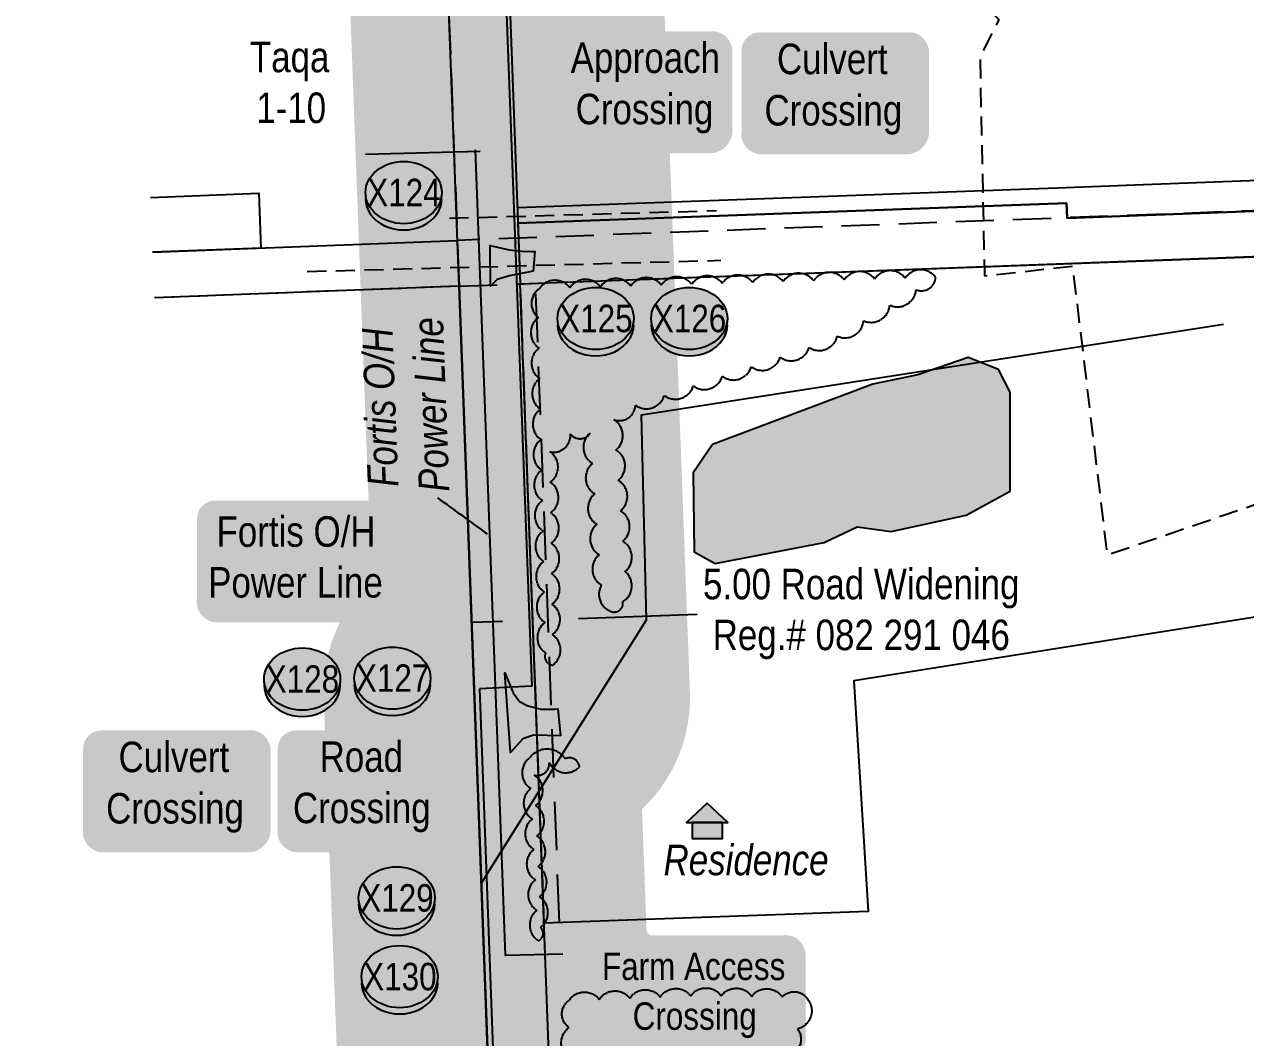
# Model space of a CAD drawing. Extents: x 675519 to 688669, y 5804595 to 5836613.
# Drawn here: x 680166.5 to 680567, y 5830411.4 to 5830743.6 of the extents above; entities that cross this region are included whole.
import ezdxf
from ezdxf.enums import TextEntityAlignment as Align

# ---------------------------------------------------------------- set-up
doc = ezdxf.new("R2010")
doc.units = 0
doc.header["$LTSCALE"] = 5
doc.header["$PDMODE"] = 3
doc.header["$PDSIZE"] = 10
for name, pattern in [('0', [1, 1, 0]), ('foc-ACCESSROAD', [3.75, 2.5, -1.25]), ('HIDDEN2', [4.7625, 3.175, -1.5875]), ('UG_PIPE', [1.875, 1.25, -0.625])]:
    doc.linetypes.add(name, pattern=pattern)
doc.layers.get('Defpoints').update_dxf_attribs({"color": 9})
doc.layers.add('10-20_pump_placements_Lin', color=7, linetype='Continuous', plot=False)
for name, color, linetype in [('AS-PIPE-UG', 44, 'UG_PIPE'), ('AS-POWER', 104, 'foc-POWER'), ('AS-POWER-T', 104, 'Continuous'), ('AS-RESIDENCE', 14, 'Continuous'), ('AS-ROADS', 254, 'Continuous'), ('AS-TELEPHONE', 224, 'foc-TEL'), ('CG-NOTES', 7, 'Continuous'), ('F-AR', 190, 'foc-ACCESSROAD'), ('F-RW', 190, 'Continuous'), ('F-WS', 190, 'foc-ACCESSROAD'), ('F-WS-S', 8, 'Continuous'), ('L-SEC', 7, 'Continuous'), ('L-TITLEDB', 4, 'Continuous'), ('L-TITLEDB-T', 4, 'Continuous'), ('P-BUFFER-H 30m', 51, 'Continuous'), ('P-CROSSINGS', 250, 'Continuous'), ('P-TEMP-BLOCKS', 250, 'Continuous'), ('T-BUSH', 110, '0'), ('T-WATER', 160, 'Continuous'), ('T-WATER-H', 133, 'Continuous')]:
    doc.layers.add(name, color=color, linetype=linetype)
doc.layers.add('F-WS-T', color=190, linetype='Continuous', lineweight=9)
doc.layers.add('P-PROPOSED-WL4', color=7, linetype='Continuous', true_color=0x5b5bc8)
doc.styles.add('175L', font='ARIALN.TTF', dxfattribs={"height": 20})
doc.styles.add('80', font='ARIALN.TTF', dxfattribs={"height": 10})
doc.styles.add('80CG', font='ARIALN.TTF', dxfattribs={"height": 10})
doc.styles.add('80LS', font='ARIALNI.TTF', dxfattribs={"height": 10})
doc.styles.add('Crossing', font='ARIALN.TTF', dxfattribs={"height": 10})
doc.styles.add('foc-LtypeFont', font='ARIALN.TTF', dxfattribs={"height": 7.35})
doc.linetypes.add('foc-POWER', pattern='A,6,-1,["P",foc-LtypeFont,S=0.2,R=0,X=-0.625,Y=-0.75],-1.24,4', length=12.24)
doc.linetypes.add('foc-TEL', pattern='A,2,-1,["T",foc-LtypeFont,S=0.2,R=0,X=-0.425,Y=-0.75],-1.24,8', length=12.24)
doc.linetypes.add('foc-TEL-NOLINE', pattern='A,0,-2,["T",foc-LtypeFont,S=0.2,R=0,X=-0.425,Y=-0.75],-10.24', length=12.24)
doc.dimstyles.new('Compass 5 000', dxfattribs={"dimscale": 5, "dimtxt": 9, "dimasz": 2, "dimexe": 0.2, "dimexo": 0.0625, "dimgap": 0.5, "dimtad": 0, "dimtih": 1, "dimtoh": 1, "dimzin": 0, "dimdsep": 46, "dimtxsty": '80CG', "dimcen": 0.1, "dimse1": 1, "dimse2": 1, "dimclrd": 256, "dimclrt": 256, "dimaunit": 1, "dimadec": 4, "dimazin": 0, "dimtfac": 0.06, "dimtofl": 0, "dimtmove": 0, "dimatfit": 1, "dimfxl": 0.2, "dimtolj": 1, "dimtzin": 0, "dimlwd": -1, "dimarcsym": 0})

# ---------------------------------------------------------------- blocks, each defined once
blk = doc.blocks.new('*U830')
h = blk.add_hatch(color=254)
edge = h.paths.add_edge_path()
edge.add_line((-24, -20), (24, -20))
edge.add_arc((24, -14), 6, 270, 360)
edge.add_line((30, -14), (30, 12.5))
edge.add_arc((24, 12.5), 6, 0, 90)
edge.add_line((24, 18.5), (-24, 18.5))
edge.add_arc((-24, 12.5), 6, 90, 180)
edge.add_line((-30, 12.5), (-30, -14))
edge.add_arc((-24, -14), 6, 180, 270)
at = {"color": 160, "flags": 128}
blk.add_lwpolyline([(-24, -20, 3, 3, 0), (24, -20, 3, 3, 0.414214), (30, -14, 3, 3, 0), (30, 12.5, 3, 0, 0.414214), (24, 18.5, 0, 0, 0), (-24, 18.5, 0, 0, 0.414214), (-30, 12.5, 0, 0, 0), (-30, -14, 0, 3, 0.414214)], format="xyseb", close=True, dxfattribs=at)
at = {"color": 160, "style": '80'}
blk.add_attdef('ENTER_TEXT_001', (-26.85, -4.92), '', height=10, dxfattribs=at)
blk = doc.blocks.new('*D991')
at = {"layer": 'Defpoints', "color": 0, "transparency": 16777216}
for p in [(680333.3, 5830547.34), (680338.26, 5830548.44), (680338.3, 5830547.52)]:
    blk.add_point(p, dxfattribs=at)
at = {"layer": 'L-TITLEDB-T', "transparency": 16777216}
for p, q in [((680348.25, 5830548.82), (680387.18, 5830550.27)), ((680323.27, 5830547.88), (680313.28, 5830547.51))]:
    blk.add_line(p, q, dxfattribs=at)
for points in [[(680323.21, 5830549.55), (680323.33, 5830546.22), (680333.27, 5830548.26)], [(680348.19, 5830550.48), (680348.32, 5830547.15), (680338.26, 5830548.44)]]:
    blk.add_solid(points, dxfattribs=at)
at = {"layer": 'L-TITLEDB-T', "transparency": 16777216, "insert": (680440.96, 5830550.27), "char_height": 10, "attachment_point": 5, "style": '80CG'}
blk.add_mtext('\\A1;5.00 Road Widening\\PReg.# 082 291 046', dxfattribs=at)
blk = doc.blocks.new('*U1066')
h = blk.add_hatch(color=255)
edge = h.paths.add_edge_path()
edge.add_line((-26.5, -20), (26.5, -20))
edge.add_arc((26.5, -14), 6, 270, 360)
edge.add_line((32.5, -14), (32.5, 12.5))
edge.add_arc((26.5, 12.5), 6, 0, 90)
edge.add_line((26.5, 18.5), (-26.5, 18.5))
edge.add_arc((-26.5, 12.5), 6, 90, 180)
edge.add_line((-32.5, 12.5), (-32.5, -14))
edge.add_arc((-26.5, -14), 6, 180, 270)
at = {"color": 104, "flags": 128}
blk.add_lwpolyline([(-26.5, -20, 3, 3, 0), (26.5, -20, 3, 3, 0.414214), (32.5, -14, 3, 3, 0), (32.5, 12.5, 3, 0, 0.414214), (26.5, 18.5, 0, 0, 0), (-26.5, 18.5, 0, 0, 0.414214), (-32.5, 12.5, 0, 0, 0), (-32.5, -14, 0, 3, 0.414214)], format="xyseb", close=True, dxfattribs=at)
blk.add_lwpolyline([(65.56, -45.18, 0, 7.5, 0), (0, 0, 0, 0, 0)], format="xyseb", dxfattribs=at)
at = {"color": 104, "style": '80'}
blk.add_attdef('ENTER_TEXT_001', (-26.85, -4.92), '', height=10, dxfattribs=at)
blk = doc.blocks.new('xing2')
h = blk.add_hatch(color=50)
h.dxf.hatch_style = 1
edge = h.paths.add_edge_path()
edge.add_ellipse((0, 0), major_axis=(-12.5, 0), ratio=0.816297, start_angle=0, end_angle=360)
h = blk.add_hatch(color=250)
h.dxf.hatch_style = 1
edge = h.paths.add_edge_path()
edge.add_ellipse((0, -2.05), major_axis=(-12.5, 0), ratio=0.816297, start_angle=0, end_angle=180)
edge.add_line((12.5, -2.05), (12.5, 0))
edge.add_ellipse((0, 0), major_axis=(-12.5, 0), ratio=0.816297, start_angle=0, end_angle=180, ccw=False)
edge.add_line((-12.5, 0), (-12.5, -2.05))
at = {"color": 250}
blk.add_ellipse((0, 0), major_axis=(-12.5, 0), ratio=0.816297, dxfattribs=at)
blk.add_ellipse((0, -2.05), major_axis=(-12.5, 0), ratio=0.816297, start_param=0, end_param=3.141593, dxfattribs=at)
at = {"color": 250, "style": 'Crossing'}
blk.add_attdef('CROSSING', text='', height=9, dxfattribs=at).set_placement((0.09, 0.02), align=Align.MIDDLE_CENTER)
at = {"color": 250, "style": 'Crossing', "flags": 1}
for tag, p in [('OWNER', (0.09, -12.49)), ('DESCRIPTION', (0.09, -25.77)), ('LOCATION', (0.09, -39.3)), ('DWG_REF', (0.09, -52.84))]:
    blk.add_attdef(tag, text='', height=9, dxfattribs=at).set_placement(p, align=Align.MIDDLE_CENTER)
blk = doc.blocks.new('*U846')
h = blk.add_hatch(color=59)
edge = h.paths.add_edge_path()
edge.add_line((-21.5, -20), (21.5, -20))
edge.add_arc((21.5, -14), 6, 270, 360)
edge.add_line((27.5, -14), (27.5, 12.5))
edge.add_arc((21.5, 12.5), 6, 0, 90)
edge.add_line((21.5, 18.5), (-21.5, 18.5))
edge.add_arc((-21.5, 12.5), 6, 90, 180)
edge.add_line((-27.5, 12.5), (-27.5, -14))
edge.add_arc((-21.5, -14), 6, 180, 270)
at = {"color": 1, "flags": 128}
blk.add_lwpolyline([(-21.5, -20, 3, 3, 0), (21.5, -20, 3, 3, 0.414214), (27.5, -14, 3, 3, 0), (27.5, 12.5, 3, 0, 0.414214), (21.5, 18.5, 0, 0, 0), (-21.5, 18.5, 0, 0, 0.414214), (-27.5, 12.5, 0, 0, 0), (-27.5, -14, 0, 3, 0.414214)], format="xyseb", close=True, dxfattribs=at)
blk.add_lwpolyline([(-40.94, -56.61, 0, 7.5, 0), (0, 0, 0, 0, 0)], format="xyseb", dxfattribs=at)
at = {"color": 1, "style": '80'}
blk.add_attdef('ENTER_TEXT_001', (-35.99, -5), '', height=10, dxfattribs=at)
blk = doc.blocks.new('*U847')
h = blk.add_hatch(color=59)
edge = h.paths.add_edge_path()
edge.add_line((-21.5, -20), (21.5, -20))
edge.add_arc((21.5, -14), 6, 270, 360)
edge.add_line((27.5, -14), (27.5, 12.5))
edge.add_arc((21.5, 12.5), 6, 0, 90)
edge.add_line((21.5, 18.5), (-21.5, 18.5))
edge.add_arc((-21.5, 12.5), 6, 90, 180)
edge.add_line((-27.5, 12.5), (-27.5, -14))
edge.add_arc((-21.5, -14), 6, 180, 270)
at = {"color": 1, "flags": 128}
blk.add_lwpolyline([(47.19, 30.19, 0, 7.5, 0), (0, 0, 0, 0, 0)], format="xyseb", dxfattribs=at)
blk.add_lwpolyline([(-21.5, -20, 3, 3, 0), (21.5, -20, 3, 3, 0.414214), (27.5, -14, 3, 3, 0), (27.5, 12.5, 3, 0, 0.414214), (21.5, 18.5, 0, 0, 0), (-21.5, 18.5, 0, 0, 0.414214), (-27.5, 12.5, 0, 0, 0), (-27.5, -14, 0, 3, 0.414214)], format="xyseb", close=True, dxfattribs=at)
at = {"color": 1, "style": '80'}
blk.add_attdef('ENTER_TEXT_001', (-35.99, -5), '', height=10, dxfattribs=at)
blk = doc.blocks.new('res_occ')
for points in [[(0.1, 0.891), (-1.257, -0.374), (1.457, -0.374)], [(-0.9, -1.425), (1.1, -1.425), (1.1, -0.374), (-0.9, -0.374)]]:
    blk.add_hatch(color=14).paths.add_polyline_path(points)
at = {"color": 14}
for points in [[(0.1, 0.891), (-1.257, -0.374), (1.457, -0.374)], [(-0.9, -1.425), (1.1, -1.425), (1.1, -0.374), (-0.9, -0.374)]]:
    blk.add_lwpolyline(points, close=True, dxfattribs=at)
blk = doc.blocks.new('*U1022')
h = blk.add_hatch(color=71)
edge = h.paths.add_edge_path()
edge.add_line((-29, -21.5), (29, -21.5))
edge.add_arc((29, -15.5), 6, 270, 360)
edge.add_line((35, -15.5), (35, 12.5))
edge.add_arc((29, 12.5), 6, 0, 90)
edge.add_line((29, 18.5), (-29, 18.5))
edge.add_arc((-29, 12.5), 6, 90, 180)
edge.add_line((-35, 12.5), (-35, -15.5))
edge.add_arc((-29, -15.5), 6, 180, 270)
at = {"flags": 128}
blk.add_lwpolyline([(-67.71, 67.99, 0, 7.5, 0), (0, 0, 0, 0, 0)], format="xyseb", dxfattribs=at)
at = {"color": 250, "flags": 128}
blk.add_lwpolyline([(-29, -21.5, 3, 3, 0), (29, -21.5, 3, 3, 0.414214), (35, -15.5, 3, 3, 0), (35, 12.5, 3, 0, 0.414214), (29, 18.5, 0, 0, 0), (-29, 18.5, 0, 0, 0.414214), (-35, 12.5, 0, 0, 0), (-35, -15.5, 0, 3, 0.414214)], format="xyseb", close=True, dxfattribs=at)
at = {"color": 250, "style": '80'}
for tag, p in [('TEMP_AREA_W1_001', (-6.85, 3.75)), ('ENTER_TEXT_001', (-30.66, -12.47))]:
    blk.add_attdef(tag, p, '', height=9, dxfattribs=at)

msp = doc.modelspace()

# ---------------------------------------------------------------- hatches: boundary and pattern name
at = {"layer": 'AS-ROADS'}
h = msp.add_hatch(color=256, dxfattribs=at)
h.dxf.hatch_style = 1
h.paths.add_polyline_path([(682678.285, 5832378.284), (682679.237, 5832371.44), (682678.476, 5832368.778), (682676.859, 5832365.926), (682687.322, 5832365.831), (682684.183, 5832370.964), (682682.661, 5832374.577), (682682.566, 5832377.333), (682682.566, 5832379.045)], flags=16)
h.paths.add_polyline_path([(681464.565, 5832333.37), (681471.954, 5832333.222), (681472.545, 5832327.019), (681474.319, 5832324.36), (681475.206, 5832323.326), (681461.314, 5832321.997), (681462.939, 5832325.394), (681463.974, 5832328.2), (681464.252, 5832330.272), (681464.542, 5832331.722)], flags=16)
h.paths.add_polyline_path([(681048.14, 5832317.983), (681052.253, 5832311.083), (681052.694, 5832307.12), (681062.388, 5832306.826), (681060.185, 5832312.404), (681056.954, 5832317.249), (681056.66, 5832320.038)], flags=16)
edge = h.paths.add_edge_path()
edge.add_line((683515.178, 5832287.041), (683508.934, 5832397.566))
edge.add_line((677284.424, 5825051.076), (677268.886, 5825051.076))
h = msp.add_hatch(color=256, dxfattribs=at)
h.dxf.hatch_style = 1
h.paths.add_polyline_path([(680333.417, 5830662.739), (680325.566, 5830661.224), (680321.551, 5830659.976), (680319.41, 5830657.836), (680319.231, 5830671.121), (680325.477, 5830669.694), (680329.67, 5830669.248), (680332.792, 5830669.159), (680333.863, 5830669.159)])
h = msp.add_hatch(color=256, dxfattribs=at)
h.dxf.hatch_style = 1
h.paths.add_polyline_path([(680342.351, 5830510.294), (680333.43, 5830510.577), (680330.032, 5830509.304), (680325.925, 5830504.916), (680324.084, 5830530.956), (680326.775, 5830524.446), (680328.899, 5830521.616), (680331.589, 5830520.2), (680335.837, 5830519.068), (680337.395, 5830519.068), (680340.51, 5830519.068), (680341.502, 5830519.21)])
at = {"layer": 'P-BUFFER-H 30m'}
h = msp.add_hatch(color=256, dxfattribs=at)
h.dxf.hatch_style = 1
edge = h.paths.add_edge_path()
edge.add_line((681080.718, 5808646.187), (681105.572, 5807996.066))
edge.add_line((681105.572, 5807996.066), (681135.943, 5807191.54))
edge.add_line((681135.943, 5807191.54), (681164.781, 5806422.193))
edge.add_arc((681202.018, 5806388.837), 49.992, 138.14758, 141.03388)
edge.add_line((681163.148, 5806420.275), (680801.328, 5806406.652))
edge.add_arc((680803.209, 5806356.695), 49.992, 92.15627, 138.00115)
edge.add_line((680766.057, 5806390.146), (680763.26, 5806387.039))
edge.add_line((680763.26, 5806387.039), (680763.26, 5806387.039))
edge.add_arc((680800.414, 5806353.589), 49.993, 138.00223, 138.00248)
edge.add_line((680763.26, 5806387.039), (680748.371, 5806370.502))
edge.add_arc((680785.523, 5806337.052), 49.992, 138.00093, 143.49921)
edge.add_arc((680697.368, 5806352.71), 49.992, 16.35719, 92.15664)
edge.add_line((680695.487, 5806402.666), (680404.164, 5806391.696))
edge.add_arc((680406.045, 5806341.739), 49.992, 92.15664, 182.20569)
edge.add_line((680356.09, 5806339.815), (680356.205, 5806336.818))
edge.add_line((680356.205, 5806336.818), (680356.205, 5806336.817))
edge.add_line((680356.205, 5806336.817), (680387.119, 5805534.19))
edge.add_arc((680437.074, 5805536.114), 49.992, 182.20569, 213.78457)
edge.add_line((680395.524, 5805508.315), (680396.741, 5805506.496))
edge.add_arc((680438.291, 5805534.295), 49.992, 213.78457, 215.81112)
edge.add_arc((680440.258, 5805531.357), 49.992, 211.75801, 212.72412)
edge.add_line((680398.2, 5805504.331), (680410.517, 5805185.397))
edge.add_arc((680460.472, 5805187.327), 49.992, 182.2117, 236.86814)
edge.add_arc((680445.202, 5805096.945), 49.992, 103.95192, 155.28558)
edge.add_line((680399.789, 5805117.847), (680241.828, 5804774.643))
edge.add_arc((680287.241, 5804753.741), 49.992, 155.28558, 245.28558)
edge.add_line((680266.339, 5804708.328), (680269.064, 5804707.074))
edge.add_arc((680289.966, 5804752.487), 49.992, 245.28558, 335.28558)
edge.add_line((680335.379, 5804731.586), (680471.559, 5805027.467))
edge.add_arc((680487.917, 5805074.707), 49.992, 250.89994, 291.99296)
edge.add_line((680506.639, 5805028.353), (680530.892, 5805038.148))
edge.add_arc((680512.17, 5805084.502), 49.992, 291.99296, 360)
edge.add_line((680562.162, 5805084.502), (680562.162, 5805168.516))
edge.add_arc((680512.17, 5805168.516), 49.992, 0, 66.87969)
edge.add_line((680531.8, 5805214.492), (680512.128, 5805222.891))
edge.add_line((680512.128, 5805222.891), (680500.53, 5805523.259))
edge.add_arc((680450.575, 5805521.33), 49.992, 2.21141, 33.78457)
edge.add_line((680492.125, 5805549.129), (680489.45, 5805553.127))
edge.add_line((680489.45, 5805553.127), (680461.039, 5806290.781))
edge.add_line((680461.039, 5806290.781), (680648.999, 5806297.859))
edge.add_line((680648.999, 5806297.859), (680648.238, 5806286.169))
edge.add_arc((680698.124, 5806282.921), 49.992, 176.27461, 211.30011)
edge.add_line((680655.408, 5806256.949), (680672.076, 5806229.535))
edge.add_arc((680714.792, 5806255.507), 49.992, 211.30011, 234.63306)
edge.add_line((680685.856, 5806214.74), (680706.872, 5806199.823))
edge.add_arc((680735.808, 5806240.589), 49.992, 234.63306, 275.42697)
edge.add_line((680740.537, 5806190.821), (680763.523, 5806193.005))
edge.add_arc((680758.795, 5806242.773), 49.992, 275.42697, 289.87067)
edge.add_line((680775.787, 5806195.758), (680795.915, 5806203.032))
edge.add_arc((680778.922, 5806250.048), 49.992, 289.87067, 316.90494)
edge.add_line((680815.428, 5806215.892), (680827.354, 5806228.64))
edge.add_arc((680790.849, 5806262.795), 49.992, 316.90494, 369.52459)
edge.add_line((680840.152, 5806271.067), (680834.485, 5806304.844))
edge.add_line((680834.485, 5806304.844), (681207.653, 5806318.894))
edge.add_arc((681205.772, 5806368.851), 49.992, 272.15627, 335.59901)
edge.add_arc((681219.148, 5806386.481), 49.992, 310.02465, 362.14666)
edge.add_line((681269.105, 5806388.353), (681238.854, 5807195.412))
edge.add_line((681238.854, 5807195.412), (681208.481, 5807999.976))
edge.add_line((681208.481, 5807999.976), (681185.252, 5808607.616))
edge.add_line((681185.252, 5808607.616), (681185.18, 5808609.49))
edge.add_arc((681150.888, 5808645.867), 49.992, 313.3104, 362.18938)
edge.add_line((681200.844, 5808647.777), (681194.885, 5808803.646))
edge.add_line((681194.885, 5808803.646), (681179.674, 5809204.914))
edge.add_line((681179.674, 5809204.914), (681166.464, 5809553.361))
edge.add_line((681166.464, 5809553.361), (681231.809, 5809555.992))
edge.add_arc((681229.798, 5809605.944), 49.992, 272.30541, 362.30541)
edge.add_line((681279.75, 5809607.955), (681278.699, 5809634.046))
edge.add_arc((681228.748, 5809632.035), 49.992, 2.30541, 92.30555)
edge.add_line((681226.736, 5809681.987), (681161.429, 5809679.358))
edge.add_line((681161.429, 5809679.358), (681146.968, 5810028.265))
edge.add_line((681146.968, 5810028.265), (681130.315, 5810430.061))
edge.add_line((681130.315, 5810430.061), (681113.617, 5810831.886))
edge.add_line((681113.617, 5810831.886), (681096.918, 5811233.706))
edge.add_line((681096.918, 5811233.706), (681080.229, 5811635.773))
edge.add_line((681080.229, 5811635.773), (681063.54, 5812037.842))
edge.add_line((681063.54, 5812037.842), (681058.653, 5812155.661))
edge.add_arc((681008.704, 5812153.589), 49.992, 2.37498, 51.25349)
edge.add_line((681039.993, 5812192.579), (681012.958, 5812844.399))
edge.add_arc((680963.009, 5812842.328), 49.992, 2.37502, 10.46445)
edge.add_arc((680962.43, 5812856.431), 49.992, 354.23269, 362.35127)
edge.add_line((681012.381, 5812858.482), (681008.576, 5812951.13))
edge.add_arc((680974.182, 5812987.41), 49.992, 313.47158, 362.35139)
edge.add_line((681024.132, 5812989.461), (681012.874, 5813263.64))
edge.add_line((681012.874, 5813263.64), (680996.387, 5813665.133))
edge.add_line((680996.387, 5813665.133), (680979.9, 5814066.646))
edge.add_line((680979.9, 5814066.646), (680963.413, 5814468.105))
edge.add_line((680963.413, 5814468.105), (680947.82, 5814868.957))
edge.add_line((680947.82, 5814868.957), (680932.226, 5815269.862))
edge.add_line((680932.226, 5815269.862), (680916.187, 5815673.446))
edge.add_line((680916.187, 5815673.446), (680902.247, 5816024.227))
edge.add_line((680902.247, 5816024.227), (681029.087, 5816029.743))
edge.add_arc((681026.915, 5816079.688), 49.992, 272.49031, 362.49078)
edge.add_line((681076.86, 5816081.861), (681075.07, 5816122.991))
edge.add_arc((681025.125, 5816120.819), 49.992, 2.49078, 92.54248)
edge.add_line((681022.908, 5816170.762), (680846.754, 5816162.94))
edge.add_line((680846.754, 5816162.94), (680826.746, 5816162.1))
edge.add_line((680826.746, 5816162.1), (680178.723, 5816135.628))
edge.add_line((680178.723, 5816135.628), (680034.593, 5816129.719))
edge.add_line((680034.593, 5816129.719), (679294.822, 5816099.241))
edge.add_line((679294.822, 5816099.241), (679268.154, 5816835.287))
edge.add_line((679268.154, 5816835.287), (679238.318, 5817639.233))
edge.add_line((679238.318, 5817639.233), (679208.822, 5818440.306))
edge.add_line((679208.822, 5818440.306), (679178.537, 5819263.251))
edge.add_line((679178.537, 5819263.251), (679178.426, 5819266.249))
edge.add_arc((679128.468, 5819264.41), 49.992, 2.1076, 10.12891)
edge.add_arc((679127.972, 5819278.512), 49.992, 353.90195, 362.0332)
edge.add_line((679177.933, 5819280.286), (679177.826, 5819283.284))
edge.add_line((679177.826, 5819283.284), (679149.272, 5820087.616))
edge.add_arc((679099.311, 5820085.842), 49.992, 2.0332, 2.10604)
edge.add_line((679149.269, 5820087.679), (679119.714, 5820891.394))
edge.add_line((679119.714, 5820891.394), (679090.087, 5821693.919))
edge.add_line((679090.087, 5821693.919), (679062.231, 5822443.482))
edge.add_line((679062.231, 5822443.482), (679240.91, 5822449.626))
edge.add_arc((679239.192, 5822499.589), 49.992, 271.96933, 361.96933)
edge.add_line((679289.154, 5822501.307), (679288.361, 5822524.382))
edge.add_arc((679238.398, 5822522.665), 49.992, 1.96933, 91.97084)
edge.add_line((679236.679, 5822572.627), (679054.516, 5822566.359))
edge.add_line((679054.516, 5822566.359), (679047.411, 5822739.896))
edge.add_arc((678997.461, 5822737.851), 49.992, 2.34459, 92.34484)
edge.add_line((678995.416, 5822787.801), (678972.255, 5822786.853))
edge.add_arc((678974.301, 5822736.902), 49.992, 92.34484, 182.33809)
edge.add_line((678924.35, 5822734.863), (678932.659, 5822531.361))
edge.add_line((678932.659, 5822531.361), (678873.031, 5822476.941))
edge.add_line((678873.031, 5822476.941), (678863.707, 5822473.868))
edge.add_line((678863.707, 5822473.868), (678815.239, 5822482.487))
edge.add_line((678815.239, 5822482.487), (678688.2, 5822529.138))
edge.add_line((678688.2, 5822529.138), (678638.278, 5822547.468))
edge.add_arc((678621.046, 5822500.54), 49.992, 69.83728, 92.11376)
edge.add_line((678619.203, 5822550.498), (678183.851, 5822534.43))
edge.add_line((678183.851, 5822534.43), (677432.515, 5822506.69))
edge.add_line((677432.515, 5822506.69), (677424.466, 5822755.065))
edge.add_arc((677374.5, 5822753.446), 49.992, 1.85614, 50.73231)
edge.add_line((677406.143, 5822792.15), (677391.003, 5823259.89))
edge.add_arc((677341.037, 5823258.272), 49.992, 1.85392, 1.97356)
edge.add_line((677390.999, 5823259.994), (677363.281, 5824064.376))
edge.add_line((677363.281, 5824064.376), (677340.894, 5824764.987))
edge.add_line((677340.894, 5824764.987), (677337.215, 5824870.664))
edge.add_line((677337.215, 5824870.664), (677312.598, 5825579.214))
edge.add_arc((677278.422, 5825615.693), 49.988, 313.13361, 361.98841)
edge.add_line((677328.379, 5825617.427), (677326.478, 5825672.182))
edge.add_arc((677276.521, 5825670.448), 49.988, 1.98841, 37.01336)
edge.add_line((677316.436, 5825700.54), (677307.792, 5825712.006))
edge.add_line((677307.792, 5825712.006), (677276.45, 5826498.867))
edge.add_line((677276.45, 5826498.867), (677267.03, 5826742.182))
edge.add_arc((677232.734, 5826778.549), 49.988, 313.32052, 362.21861)
edge.add_line((677282.684, 5826780.484), (677262.425, 5827303.421))
edge.add_arc((677212.475, 5827301.486), 49.988, 2.21861, 2.51003)
edge.add_line((677262.415, 5827303.675), (677227.191, 5828107.193))
edge.add_line((677227.191, 5828107.193), (677194.242, 5828856.12))
edge.add_line((677194.242, 5828856.12), (677194.242, 5828856.12))
edge.add_line((677194.242, 5828856.12), (677946.339, 5828883.626))
edge.add_line((677946.339, 5828883.626), (678748.857, 5828913.16))
edge.add_line((678748.857, 5828913.16), (678768.954, 5828913.892))
edge.add_arc((678770.331, 5828876.978), 36.939, 92.01786, 92.13744, ccw=False)
edge.add_line((678769.031, 5828913.895), (678844.642, 5828916.765))
edge.add_arc((678842.746, 5828966.716), 49.988, 272.17368, 328.47724)
edge.add_line((678885.357, 5828940.581), (679109.363, 5828949.103))
edge.add_arc((679107.462, 5828999.054), 49.988, 272.17865, 290.97734)
edge.add_line((679125.358, 5828952.38), (679132.458, 5828955.102))
edge.add_line((679132.458, 5828955.102), (679572.569, 5828971.907))
edge.add_arc((679570.662, 5829021.858), 49.988, 272.18666, 276.68664)
edge.add_line((679576.482, 5828972.21), (680374.225, 5829002.792))
edge.add_arc((680372.311, 5829052.743), 49.988, 272.1954, 362.12416)
edge.add_line((680422.264, 5829054.596), (680392.528, 5829856.313))
edge.add_line((680392.528, 5829856.313), (680369.068, 5830486.306))
edge.add_arc((680334.813, 5830522.711), 49.988, 313.25788, 362.13274)
edge.add_line((680384.766, 5830524.571), (680379.696, 5830660.71))
edge.add_line((680379.696, 5830660.71), (680349.716, 5831464.27))
edge.add_line((680349.716, 5831464.27), (680320.84, 5832235.397))
edge.add_line((680320.84, 5832235.397), (681073.237, 5832263.625))
edge.add_line((681073.237, 5832263.625), (681878.619, 5832293.915))
edge.add_arc((681876.74, 5832343.867), 49.988, 272.15381, 280.26579)
edge.add_arc((681890.825, 5832344.398), 49.988, 264.05652, 272.1129)
edge.add_line((681892.668, 5832294.445), (682698.798, 5832324.186))
edge.add_line((682698.798, 5832324.186), (683505.045, 5832353.997))
edge.add_arc((683503.198, 5832403.95), 49.988, 272.11753, 362.14611)
edge.add_line((683553.15, 5832405.822), (683516.846, 5833374.602))
edge.add_arc((683482.434, 5833410.859), 49.988, 313.50465, 362.19949)
edge.add_line((683532.385, 5833412.777), (683509.154, 5834017.632))
edge.add_line((683509.154, 5834017.632), (683479.031, 5834821.393))
edge.add_line((683479.031, 5834821.393), (683452.905, 5835525.385))
edge.add_arc((683502.858, 5835527.238), 49.988, 92.28743, 182.12531, ccw=False)
edge.add_line((683500.863, 5835577.186), (684201.511, 5835605.173))
edge.add_line((684201.511, 5835605.173), (684916.472, 5835633.737))
edge.add_arc((684948.712, 5835671.938), 49.988, 229.83768, 272.28778)
edge.add_line((684950.708, 5835621.99), (685002.236, 5835624.049))
edge.add_line((685002.236, 5835624.049), (685289.273, 5835635.057))
edge.add_line((685289.273, 5835635.057), (685529.056, 5835282.522))
edge.add_arc((685570.389, 5835310.636), 49.988, 214.22236, 271.42059)
edge.add_line((685571.628, 5835260.663), (685784.954, 5835265.953))
edge.add_line((685784.954, 5835265.953), (685810.22, 5834607.754))
edge.add_arc((685860.172, 5834609.671), 49.988, 182.19831, 272.11695)
edge.add_line((685862.018, 5834559.717), (686635.376, 5834588.304))
edge.add_line((686635.376, 5834588.304), (686640.654, 5834586.083))
edge.add_arc((686660.039, 5834632.16), 49.988, 247.18296, 272.2208)
edge.add_line((686661.976, 5834582.209), (686692.792, 5834583.404))
edge.add_arc((686690.855, 5834633.355), 49.988, 272.2208, 362.2208)
edge.add_line((686740.805, 5834635.292), (686730.361, 5834904.602))
edge.add_line((686730.361, 5834904.602), (687081.39, 5834918.633))
edge.add_line((687081.39, 5834918.633), (687104.56, 5834919.965))
edge.add_arc((687102.493, 5834969.915), 49.992, 272.3701, 362.51272)
edge.add_line((687152.437, 5834972.107), (687151.495, 5834993.563))
edge.add_arc((687101.551, 5834991.372), 49.992, 2.51272, 92.51272)
edge.add_line((687099.36, 5835041.316), (687096.363, 5835041.184))
edge.add_arc((687098.555, 5834991.24), 49.992, 92.51272, 143.80289)
edge.add_line((687058.211, 5835020.764), (686673.367, 5835005.382))
edge.add_arc((686675.363, 5834955.434), 49.988, 92.28887, 182.2208)
edge.add_line((686625.413, 5834953.497), (686625.802, 5834943.46))
edge.add_line((686625.802, 5834943.46), (686635.579, 5834691.357))
edge.add_line((686635.579, 5834691.357), (685911.09, 5834664.576))
edge.add_line((685911.09, 5834664.576), (685885.848, 5835322.138))
edge.add_arc((685835.897, 5835320.22), 49.988, 2.19831, 91.42059)
edge.add_line((685834.658, 5835370.193), (685597.955, 5835364.323))
edge.add_line((685597.955, 5835364.323), (685359.371, 5835715.094))
edge.add_line((685359.371, 5835715.094), (685357.909, 5835717.243))
edge.add_arc((685316.576, 5835689.13), 49.988, 34.22236, 92.19618)
edge.add_line((685314.661, 5835739.081), (685041.508, 5835728.606))
edge.add_line((685041.508, 5835728.606), (685052.094, 5835765.359))
edge.add_arc((685004.06, 5835779.195), 49.988, 343.93109, 425.13146)
edge.add_line((685025.081, 5835824.547), (685010.355, 5835831.373))
edge.add_arc((684989.334, 5835786.021), 49.988, 65.13146, 155.47649)
edge.add_line((684943.856, 5835806.769), (684911.847, 5835736.609))
edge.add_line((684911.847, 5835736.609), (684197.4, 5835708.065))
edge.add_line((684197.4, 5835708.065), (683394.151, 5835675.98))
edge.add_arc((683396.146, 5835626.032), 49.988, 92.28743, 182.12531)
edge.add_line((683346.193, 5835624.179), (683346.496, 5835616.013))
edge.add_line((683346.496, 5835616.013), (683376.128, 5834817.555))
edge.add_line((683376.128, 5834817.555), (683406.254, 5834013.729))
edge.add_line((683406.254, 5834013.729), (683427.931, 5833449.314))
edge.add_arc((683462.38, 5833413.092), 49.988, 133.56227, 182.14611)
edge.add_line((683412.427, 5833411.22), (683448.263, 5832454.942))
edge.add_line((683448.263, 5832454.942), (682694.998, 5832427.09))
edge.add_line((682694.998, 5832427.09), (681941.792, 5832399.302))
edge.add_line((681941.792, 5832399.302), (681925.069, 5832845.574))
edge.add_arc((681875.117, 5832843.703), 49.988, 2.14593, 143.11319)
edge.add_line((681835.136, 5832873.707), (681815.977, 5832848.178))
edge.add_arc((681855.958, 5832818.174), 49.988, 143.11319, 182.14688)
edge.add_line((681806.006, 5832816.301), (681821.806, 5832394.825))
edge.add_line((681821.806, 5832394.825), (681069.371, 5832366.527))
edge.add_line((681069.371, 5832366.527), (680264.034, 5832336.312))
edge.add_arc((680265.908, 5832286.36), 49.988, 92.14863, 182.14452)
edge.add_line((680215.955, 5832284.489), (680246.813, 5831460.424))
edge.add_line((680246.813, 5831460.424), (680276.793, 5830656.874))
edge.add_line((680276.793, 5830656.874), (680280.35, 5830561.365))
edge.add_arc((680314.605, 5830524.96), 49.988, 133.25806, 182.13257)
edge.add_line((680264.652, 5830523.1), (680289.624, 5829852.488))
edge.add_line((680289.624, 5829852.488), (680317.399, 5829103.664))
edge.add_line((680317.399, 5829103.664), (679565.647, 5829074.845))
edge.add_arc((679567.562, 5829024.894), 49.988, 92.1954, 96.67124)
edge.add_line((679561.755, 5829074.543), (679119.768, 5829057.667))
edge.add_arc((679121.676, 5829007.716), 49.988, 92.18666, 110.97734)
edge.add_line((679103.78, 5829054.39), (679096.683, 5829051.669))
edge.add_line((679096.683, 5829051.669), (678836.889, 5829041.786))
edge.add_arc((678838.789, 5828991.834), 49.988, 92.17865, 148.47191)
edge.add_line((678796.18, 5829017.974), (678765.219, 5829016.799))
edge.add_line((678765.219, 5829016.799), (678765.219, 5829016.799))
edge.add_line((678765.219, 5829016.799), (678745.151, 5829016.068))
edge.add_line((678745.151, 5829016.068), (677942.563, 5828986.531))
edge.add_line((677942.563, 5828986.531), (677137.133, 5828957.074))
edge.add_arc((677138.96, 5828907.12), 49.988, 92.09453, 182.51912)
edge.add_line((677089.021, 5828904.923), (677124.316, 5828102.675))
edge.add_line((677124.316, 5828102.675), (677159.533, 5827299.3))
edge.add_line((677159.533, 5827299.3), (677178.213, 5826817.134))
edge.add_arc((677212.509, 5826780.767), 49.988, 133.32201, 182.21724)
edge.add_line((677162.559, 5826778.833), (677173.554, 5826494.853))
edge.add_arc((677223.504, 5826496.787), 49.988, 182.21724, 182.28094)
edge.add_line((677173.556, 5826494.798), (677205.558, 5825691.35))
edge.add_arc((677255.506, 5825693.339), 49.988, 182.28094, 217.01336)
edge.add_line((677215.591, 5825663.246), (677222.972, 5825653.457))
edge.add_arc((677258.231, 5825618.024), 49.988, 134.85915, 181.98979)
edge.add_line((677208.274, 5825616.288), (677232.565, 5824917.111))
edge.add_line((677232.565, 5824917.111), (676928.867, 5824906.876))
edge.add_line((676928.867, 5824906.876), (676710.004, 5824899.468))
edge.add_arc((676668.108, 5824872.194), 49.992, 33.06418, 91.90813)
edge.add_line((676666.443, 5824922.158), (676663.445, 5824922.058))
edge.add_arc((676665.11, 5824872.094), 49.992, 91.90813, 181.90813)
edge.add_line((676615.146, 5824870.429), (676616.104, 5824841.672))
edge.add_arc((676666.068, 5824843.337), 49.992, 181.90813, 271.89578)
edge.add_line((676667.722, 5824793.372), (677218.916, 5824811.617))
edge.add_line((677218.916, 5824811.617), (677222.975, 5824756.879))
edge.add_arc((677272.831, 5824760.577), 49.992, 184.24164, 224.5741)
edge.add_line((677237.219, 5824725.49), (677260.359, 5824060.811))
edge.add_line((677260.359, 5824060.811), (677288.074, 5823256.503))
edge.add_line((677288.074, 5823256.503), (677304.528, 5822748.18))
edge.add_arc((677354.494, 5822749.797), 49.992, 181.85392, 230.73471)
edge.add_line((677322.853, 5822711.092), (677331.31, 5822450.151))
edge.add_arc((677381.276, 5822451.77), 49.992, 181.85614, 272.11442)
edge.add_line((677383.12, 5822401.812), (678187.65, 5822431.516))
edge.add_line((678187.65, 5822431.516), (678612.575, 5822447.199))
edge.add_line((678612.575, 5822447.199), (678652.701, 5822432.465))
edge.add_line((678652.701, 5822432.465), (678784.127, 5822384.204))
edge.add_arc((678801.359, 5822431.132), 49.992, 249.83607, 259.91677)
edge.add_line((678792.607, 5822381.912), (678858.839, 5822370.134))
edge.add_arc((678867.592, 5822419.354), 49.992, 259.91677, 288.2364)
edge.add_line((678883.236, 5822371.873), (678916.026, 5822382.677))
edge.add_arc((678900.381, 5822430.158), 49.992, 288.2364, 312.38598)
edge.add_line((678934.082, 5822393.233), (678960.159, 5822417.033))
edge.add_line((678960.159, 5822417.033), (678987.174, 5821690.107))
edge.add_line((678987.174, 5821690.107), (679016.8, 5820887.602))
edge.add_line((679016.8, 5820887.602), (679046.354, 5820083.928))
edge.add_line((679046.354, 5820083.928), (679073.136, 5819329.516))
edge.add_line((679073.136, 5819329.516), (678994.732, 5819326.621))
edge.add_arc((678996.577, 5819276.663), 49.992, 92.11434, 182.12026)
edge.add_line((678946.619, 5819274.813), (678947.363, 5819254.714))
edge.add_arc((678997.321, 5819256.563), 49.992, 182.12026, 272.12038)
edge.add_line((678999.17, 5819206.605), (679077.461, 5819209.504))
edge.add_line((679077.461, 5819209.504), (679105.908, 5818436.518))
edge.add_line((679105.908, 5818436.518), (679135.404, 5817635.43))
edge.add_line((679135.404, 5817635.43), (679165.24, 5816831.512))
edge.add_line((679165.24, 5816831.512), (679193.834, 5816042.292))
edge.add_arc((679243.794, 5816044.102), 49.992, 182.07501, 272.3592)
edge.add_line((679245.851, 5815994.153), (680038.822, 5816026.822))
edge.add_line((680038.822, 5816026.822), (680212.548, 5816033.945))
edge.add_line((680212.548, 5816033.945), (680797.844, 5816057.871))
edge.add_line((680797.844, 5816057.871), (680813.284, 5815669.357))
edge.add_line((680813.284, 5815669.357), (680829.321, 5815265.815))
edge.add_line((680829.321, 5815265.815), (680844.914, 5814864.954))
edge.add_line((680844.914, 5814864.954), (680860.51, 5814464.045))
edge.add_arc((680910.464, 5814465.988), 49.992, 182.22768, 182.35159)
edge.add_line((680860.514, 5814463.937), (680877.003, 5814062.421))
edge.add_line((680877.003, 5814062.421), (680893.49, 5813660.908))
edge.add_line((680893.49, 5813660.908), (680909.976, 5813259.414))
edge.add_line((680909.976, 5813259.414), (680919.859, 5813018.743))
edge.add_arc((680954.253, 5812982.463), 49.992, 133.47169, 182.35127)
edge.add_line((680904.303, 5812980.412), (680907.31, 5812907.185))
edge.add_line((680907.31, 5812907.185), (680828.417, 5812903.917))
edge.add_arc((680830.486, 5812853.968), 49.992, 92.37207, 163.2936)
edge.add_line((680782.604, 5812868.339), (680776.486, 5812847.954))
edge.add_arc((680824.368, 5812833.583), 49.992, 163.2936, 272.3719)
edge.add_line((680826.437, 5812783.634), (680912.259, 5812787.189))
edge.add_line((680912.259, 5812787.189), (680938.809, 5812147.049))
edge.add_line((680938.809, 5812147.049), (680938.813, 5812147.049))
edge.add_arc((680988.732, 5812149.759), 49.992, 183.10769, 231.25344)
edge.add_line((680957.443, 5812110.769), (680960.644, 5812033.573))
edge.add_line((680960.644, 5812033.573), (680977.333, 5811631.502))
edge.add_line((680977.333, 5811631.502), (680994.023, 5811229.432))
edge.add_line((680994.023, 5811229.432), (681010.722, 5810827.61))
edge.add_line((681010.722, 5810827.61), (681027.42, 5810425.791))
edge.add_line((681027.42, 5810425.791), (681044.073, 5810024.001))
edge.add_line((681044.073, 5810024.001), (681058.528, 5809675.237))
edge.add_line((681058.528, 5809675.237), (681060.725, 5809622.21))
edge.add_arc((681110.675, 5809624.28), 49.992, 182.37329, 193.98017)
edge.add_arc((681111.508, 5809604.183), 49.992, 170.76973, 182.17098)
edge.add_line((681061.552, 5809602.29), (681076.764, 5809201.013))
edge.add_line((681076.764, 5809201.013), (681091.976, 5808799.728))
edge.add_line((681091.976, 5808799.728), (681096.382, 5808684.473))
edge.add_arc((681130.674, 5808648.096), 49.992, 133.31051, 182.18928)
edge.add_line((681080.718, 5808646.186), (681080.718, 5808646.187))
at = {"layer": 'P-PROPOSED-WL4'}
h = msp.add_hatch(color=256, dxfattribs=at)
h.dxf.hatch_style = 1
h.paths.add_polyline_path([(678776.296, 5828963.673), (678841.971, 5828966.182), (678841.125, 5828988.417), (679106.688, 5828998.52), (679121.511, 5829004.203), (679569.887, 5829021.324), (679569.882, 5829021.477), (680371.726, 5829052.22), (680341.986, 5829854.036), (680317.122, 5830521.733), (680334.223, 5830522.37), (680329.152, 5830658.525), (680299.169, 5831462.182), (680268.419, 5832283.352), (681070.864, 5832313.458), (681876.342, 5832343.751), (681858.595, 5832817.167), (681872.038, 5832835.08), (681890.428, 5832344.283), (682696.659, 5832374.028), (683503.001, 5832403.842), (683465.288, 5833410.226), (683482.235, 5833410.876), (683459.001, 5834015.805), (683428.872, 5834819.712), (683399.237, 5835618.269), (683396.239, 5835618.158), (683425.874, 5834819.601), (683456.003, 5834015.693), (683479.122, 5833413.758), (683462.178, 5833413.109), (683499.891, 5832406.729), (682696.548, 5832377.025), (681893.313, 5832347.391), (681874.718, 5832843.649), (681855.557, 5832818.117), (681873.232, 5832346.636), (681070.751, 5832316.456), (680265.309, 5832286.237), (680296.172, 5831462.07), (680326.155, 5830658.414), (680331.114, 5830525.256), (680314.013, 5830524.619), (680338.988, 5829853.924), (680368.617, 5829055.102), (679566.787, 5829024.36), (679566.792, 5829024.207), (679120.901, 5829007.182), (679106.077, 5829001.498), (678838.014, 5828991.3), (678838.86, 5828969.065), (678776.238, 5828966.688)])
at = {"layer": 'T-WATER-H'}
h = msp.add_hatch(color=256, dxfattribs=at)
h.dxf.hatch_style = 1
h.paths.add_polyline_path([(680444.741, 5830625.706), (680392.129, 5830605.875), (680385.815, 5830596.56), (680386.116, 5830570.72), (680393.03, 5830566.814), (680428.807, 5830573.725), (680439.63, 5830578.833), (680450.754, 5830577.33), (680475.406, 5830582.739), (680489.837, 5830590.551), (680489.837, 5830623.001), (680485.929, 5830630.513), (680476.007, 5830634.419), (680459.472, 5830628.71)])

# ---------------------------------------------------------------- linework, layer by layer
at = {"layer": '10-20_pump_placements_Lin'}
msp.add_lwpolyline([(683398.272, 5835621.512), (683438.272, 5834547.208), (683452.001, 5834185.63), (683481.449, 5833415.648), (683464.394, 5833414.656), (683502.192, 5832408.314), (682565.2, 5832373.329), (681892.205, 5832348.921), (681873.801, 5832841.491), (681857.518, 5832820.915), (681875.117, 5832348.426), (680863.224, 5832309.999), (680266.96, 5832287.484), (680332.923, 5830526.652), (680315.77, 5830525.706), (680344.37, 5829759.082), (680370.319, 5829055.977), (679121.342, 5829007.962), (679106.346, 5829002.396), (678839.608, 5828991.821), (678840.216, 5828970.142), (677139.351, 5828907.113), (677211.09, 5827268.033)], dxfattribs=at)
at = {"layer": 'AS-PIPE-UG', "flags": 128}
for points in [[(680323.456, 5832035.971), (680349.922, 5830758.552), (680364.994, 5830751.72), (680455.932, 5830753.976), (680475.484, 5830755.813), (680486.105, 5830745.226), (680479.891, 5830732.844), (680481.365, 5830661.184), (680510.232, 5830664.358), (680521.578, 5830569.654), (680585.738, 5830591.493)], [(680305.928, 5830680.085), (680393.54, 5830682.582)], [(680259.291, 5830662.606), (680394.872, 5830666.268)]]:
    msp.add_lwpolyline(points, dxfattribs=at)
at = {"layer": 'AS-POWER', "flags": 128}
for points in [[(680278.415, 5830701.057), (680315.992, 5830702.1)], [(680323.193, 5830468.135), (680314.41, 5830702.492)], [(680343.141, 5830438.788), (680324.312, 5830438.295), (680323.193, 5830468.135)]]:
    msp.add_lwpolyline(points, dxfattribs=at)
at = {"layer": 'AS-ROADS', "const_width": 6.999, "flags": 128}
msp.add_lwpolyline([(680254.567, 5832275.755), (680287.187, 5831451.685), (680349.785, 5829830.014), (680382.142, 5828929.75)], dxfattribs=at)
at = {"layer": 'AS-ROADS', "flags": 128}
for points in [[(680333.417, 5830662.739), (680325.566, 5830661.224), (680321.551, 5830659.976), (680319.41, 5830657.836), (680319.231, 5830671.121), (680325.477, 5830669.694), (680329.67, 5830669.248), (680332.792, 5830669.159), (680333.863, 5830669.159)], [(680342.351, 5830510.294), (680333.43, 5830510.577), (680330.032, 5830509.304), (680325.925, 5830504.916), (680324.084, 5830530.956), (680326.775, 5830524.446), (680328.899, 5830521.616), (680331.589, 5830520.2), (680335.837, 5830519.068), (680337.395, 5830519.068), (680340.51, 5830519.068), (680341.502, 5830519.21)]]:
    msp.add_lwpolyline(points, close=True, dxfattribs=at)
at = {"layer": 'AS-TELEPHONE', "linetype": 'foc-TEL-NOLINE', "flags": 128}
msp.add_lwpolyline([(680372.727, 5828929.393), (680369.563, 5829029.677), (680338.988, 5829853.924), (680309.054, 5830657.797), (680279.079, 5831461.434), (680248.931, 5832265.513), (680218.251, 5833089.549), (680214.521, 5833189.467)], dxfattribs=at)
at = {"layer": 'AS-TELEPHONE', "flags": 128}
msp.add_lwpolyline([(680316.349, 5830461.884), (680370.56, 5830548.338), (680368.878, 5830615.573), (680559.72, 5830645.332)], dxfattribs=at)
at = {"layer": 'F-AR', "flags": 128}
for points in [[(681033.763, 5830684.762), (681031.645, 5830686.73), (681044.118, 5830700.158), (680308.496, 5830672.784)], [(680309.054, 5830657.797), (681033.762, 5830684.764)]]:
    msp.add_lwpolyline(points, dxfattribs=at)
at = {"layer": 'F-RW', "flags": 128}
for points in [[(681224.081, 5830894.085), (681142.155, 5830805.932), (681127.728, 5830790.409), (681053.564, 5830710.536), (680533.56, 5830691.003), (680508.139, 5830690.048), (680328.261, 5830683.474), (680328.386, 5830678.479)], [(681224.609, 5830879.988), (681142.68, 5830791.879), (681058.023, 5830700.7), (680508.513, 5830680.058), (680508.325, 5830685.053), (680328.386, 5830678.479), (680329.152, 5830658.525), (680676.312, 5830671.356), (681064.787, 5830685.947), (681143.472, 5830770.606), (681225.404, 5830858.771)], [(680328.386, 5830678.479), (680508.325, 5830685.053), (680508.513, 5830680.058), (681058.023, 5830700.7), (681142.68, 5830791.879), (681224.609, 5830879.988)], [(680207.912, 5830686.887), (680243.385, 5830688.24), (680244.048, 5830670.285), (680208.582, 5830668.924)], [(680208.582, 5830668.921), (680308.465, 5830672.745), (680309.054, 5830657.797), (680209.139, 5830653.978)]]:
    msp.add_lwpolyline(points, dxfattribs=at)
at = {"layer": 'F-WS', "flags": 128}
for points in [[(680204.667, 5830773.88), (680304.582, 5830777.698), (680309.054, 5830657.797)], [(680309.054, 5830657.797), (680209.139, 5830653.978)]]:
    msp.add_lwpolyline(points, dxfattribs=at)
at = {"layer": 'F-WS-S', "flags": 128}
msp.add_lwpolyline([(680309.054, 5830657.797), (680325.142, 5830225.75)], dxfattribs=at)
at = {"layer": 'L-SEC', "flags": 128}
for points in [[(680299.169, 5831462.182), (680329.152, 5830658.525)], [(680309.054, 5830657.797), (680279.079, 5831461.434)], [(680329.152, 5830658.525), (681131.725, 5830688.462)], [(680309.054, 5830657.797), (680209.139, 5830653.978)], [(680309.054, 5830657.797), (680338.988, 5829853.924)], [(680359.089, 5829854.662), (680329.152, 5830658.525)]]:
    msp.add_lwpolyline(points, dxfattribs=at)
at = {"layer": 'L-TITLEDB', "flags": 128}
msp.add_lwpolyline([(680676.312, 5830671.356), (680680.246, 5830566.731), (680438.549, 5830528.335), (680443.189, 5830452.779), (680336.972, 5830448.852), (680329.152, 5830658.525)], close=True, dxfattribs=at)
at = {"layer": 'L-TITLEDB', "linetype": 'HIDDEN2', "flags": 128}
for points in [[(680336.972, 5830448.852), (680329.152, 5830658.525)], [(680341.968, 5830449.039), (680334.148, 5830658.712)]]:
    msp.add_lwpolyline(points, dxfattribs=at)
at = {"layer": 'T-BUSH', "flags": 128}
for points in [[(680465.34, 5830660.717, 0.5205671), (680455.346, 5830660.43, 0.5205671), (680445.351, 5830660.142, 0.5205671), (680435.357, 5830659.854, 0.5205671), (680425.362, 5830659.566, 0.5205671), (680415.367, 5830659.279, 0.5205671), (680405.373, 5830658.991, 0.5205671), (680395.378, 5830658.703, 0.5205671), (680385.383, 5830658.415, 0.5205671), (680375.389, 5830658.128, 0.5205671), (680365.394, 5830657.84, 0.5205671), (680355.4, 5830657.552, 0.5205671), (680345.405, 5830657.264, 0.5205671), (680335.41, 5830656.977, 0.5205671), (680335.112, 5830647.465, 0.5205671), (680335.323, 5830637.469, 0.5205671), (680335.535, 5830627.472, 0.5205671), (680335.747, 5830617.476, 0.5205671), (680335.958, 5830607.479, 0.5205671), (680336.17, 5830597.483, 0.5205671), (680336.382, 5830587.486, 0.5205671), (680336.593, 5830577.49, 0.5205671), (680336.805, 5830567.493, 0.5205671), (680337.017, 5830557.497, 0.5205671), (680337.228, 5830547.5, 0.5205671), (680337.44, 5830537.504, 0.5205671), (680339.799, 5830533.539, 0.5205671), (680339.664, 5830543.536, 0.5205671), (680339.529, 5830553.534, 0.5205671), (680339.394, 5830563.532, 0.5205671), (680339.258, 5830573.53, 0.5205671), (680339.123, 5830583.528, 0.5205671), (680338.988, 5830593.526, 0.5205671), (680338.853, 5830603.524, 0.5205671), (680345.553, 5830609.364, 0.5205671), (680352.086, 5830609.602, 0.5205671), (680352.823, 5830599.63, 0.5205671), (680353.559, 5830589.658, 0.5205671), (680354.296, 5830579.687, 0.5205671), (680355.032, 5830569.715, 0.5205671), (680355.769, 5830559.744, 0.5205671), (680359.658, 5830550.954, 0.5205671), (680362.715, 5830554.275, 0.5205671), (680363.499, 5830564.2, 0.5205671), (680362.757, 5830574.171, 0.5205671), (680362.015, 5830584.142, 0.5205671), (680361.274, 5830594.113, 0.5205671), (680360.532, 5830604.085, 0.5205671), (680359.791, 5830614.056, 0.5205671), (680366.9, 5830618.79, 0.5205671), (680376.391, 5830621.936, 0.5205671), (680385.882, 5830625.081, 0.5205671), (680395.373, 5830628.227, 0.5205671), (680404.864, 5830631.372, 0.5205671), (680414.355, 5830634.518, 0.5205671), (680423.846, 5830637.663, 0.5205671), (680433.073, 5830641.391, 0.5205671), (680441.686, 5830646.469, 0.5205671), (680450.299, 5830651.548, 0.5205671), (680458.912, 5830656.627, 0.5205671)], [(680332.106, 5830503.039, 0.5205671), (680332.601, 5830493.053, 0.5205671), (680333.096, 5830483.066, 0.5205671), (680333.59, 5830473.08, 0.5205671), (680334.085, 5830463.093, 0.5205671), (680334.58, 5830453.107, 0.5205671), (680335.074, 5830443.12, 0.5205671), (680335.827, 5830447.522, 0.5205671), (680335.407, 5830457.512, 0.5205671), (680334.986, 5830467.502, 0.5205671), (680334.566, 5830477.492, 0.5205671), (680334.145, 5830487.482, 0.5205671), (680333.725, 5830497.472, 0.5205671), (680338.658, 5830501.562, 0.5205671), (680348.56, 5830500.176, 0.5205671), (680343.867, 5830502.777, 0.5205671)], [(680345.068, 5830423.51, -0.5205671), (680355.059, 5830423.891, -0.5205671), (680365.051, 5830424.273, -0.5205671), (680375.042, 5830424.654, -0.5205671), (680385.034, 5830425.035, -0.5205671), (680395.029, 5830425.046, -0.5205671), (680405.026, 5830424.869, -0.5205671), (680415.023, 5830424.692, -0.5205671), (680423.657, 5830423.593, -0.5205671), (680420.106, 5830414.246, -0.5205671), (680416.554, 5830404.899, -0.5205671), (680412.633, 5830395.709, -0.5205671), (680408.412, 5830386.645, -0.5205671), (680402.74, 5830378.77, -0.5205671), (680394.675, 5830372.86, -0.5205671), (680386.486, 5830367.128, -0.5205671), (680378.165, 5830361.584, -0.5205671), (680371.116, 5830354.709, -0.5205671), (680364.305, 5830347.859, -0.5205671), (680354.861, 5830344.576, -0.5205671), (680345.722, 5830344.68, -0.5205671), (680345.639, 5830354.678, -0.5205671), (680345.556, 5830364.676, -0.5205671), (680345.473, 5830374.675, -0.5205671), (680345.39, 5830384.673, -0.5205671), (680345.307, 5830394.672, -0.5205671), (680345.224, 5830404.67, -0.5205671), (680345.141, 5830414.668, -0.5205671)]]:
    msp.add_lwpolyline(points, format="xyb", close=True, dxfattribs=at)
at = {"layer": 'T-WATER', "flags": 128}
msp.add_lwpolyline([(680444.741, 5830625.706), (680392.129, 5830605.875), (680385.815, 5830596.56), (680386.116, 5830570.72), (680393.03, 5830566.814), (680428.807, 5830573.725), (680439.63, 5830578.833), (680450.754, 5830577.33), (680475.406, 5830582.739), (680489.837, 5830590.551), (680489.837, 5830623.001), (680485.929, 5830630.513), (680476.007, 5830634.419), (680459.472, 5830628.71)], close=True, dxfattribs=at)

# ---------------------------------------------------------------- block references
at = {"layer": 'AS-POWER-T'}
ref = msp.add_blockref('*U1066', (680255.611, 5830569.012), dxfattribs=dict(at, xscale=0.9996940109100543, yscale=0.9996940109100543, zscale=0.9996940109100543))
ref.add_attrib('ENTER_TEXT_001', 'Fortis O/H', (680229.517, 5830572.338), dxfattribs={"layer": '0', "color": 104, "height": 9.9969, "style": '80'})
ref.add_attrib('ENTER_TEXT_002', 'Power Line', (680226.776, 5830555.676), dxfattribs={"layer": '0', "color": 104, "height": 9.9969, "style": '80'})
at = {"layer": 'AS-RESIDENCE', "xscale": 4.999999999999981, "yscale": 4.999999999999981, "zscale": 4.999999999999981}
msp.add_blockref('res_occ', (680389.977, 5830483.821), dxfattribs=at)
at = {"layer": 'CG-NOTES'}
ref = msp.add_blockref('*U846', (680369.756, 5830722.831), dxfattribs=dict(at, xscale=0.9988221805584284, yscale=0.9988221805584284, zscale=0.9988221805584284))
ref.add_attrib('ENTER_TEXT_001', 'Approach', (680345.661, 5830727.718), dxfattribs={"layer": '0', "color": 1, "height": 9.9882, "style": '80'})
ref.add_attrib('ENTER_TEXT_002', 'Crossing', (680347.306, 5830710.893), dxfattribs={"layer": '0', "color": 1, "height": 9.9882, "style": '80'})
ref = msp.add_blockref('*U830', (680431.691, 5830722.514), dxfattribs=dict(at, xscale=0.9998710000250007, yscale=0.9998710000250007, zscale=0.9998710000250007))
ref.add_attrib('ENTER_TEXT_001', 'Culvert', (680413.314, 5830727.316), dxfattribs={"layer": '0', "color": 160, "height": 9.9987, "style": '80'})
ref.add_attrib('ENTER_TEXT_002', 'Crossing', (680409.218, 5830710.475), dxfattribs={"layer": '0', "color": 160, "height": 9.9987, "style": '80'})
ref = msp.add_blockref('*U847', (680277.051, 5830493.637), dxfattribs=dict(at, xscale=0.9988221805584284, yscale=0.9988221805584284, zscale=0.9988221805584284))
ref.add_attrib('ENTER_TEXT_001', 'Road', (680263.356, 5830498.523), dxfattribs={"layer": '0', "color": 1, "height": 9.9882, "style": '80'})
ref.add_attrib('ENTER_TEXT_002', 'Crossing', (680254.601, 5830481.699), dxfattribs={"layer": '0', "color": 1, "height": 9.9882, "style": '80'})
ref = msp.add_blockref('*U830', (680215.778, 5830493.619), dxfattribs=dict(at, xscale=0.9998710000250007, yscale=0.9998710000250007, zscale=0.9998710000250007))
ref.add_attrib('ENTER_TEXT_001', 'Culvert', (680197.401, 5830498.422), dxfattribs={"layer": '0', "color": 160, "height": 9.9987, "style": '80'})
ref.add_attrib('ENTER_TEXT_002', 'Crossing', (680193.305, 5830481.58), dxfattribs={"layer": '0', "color": 160, "height": 9.9987, "style": '80'})
at = {"layer": 'P-CROSSINGS', "xscale": 0.9997520153759974, "yscale": 0.9997520153759974, "zscale": 0.9997520153759974}
for p, values in [((680290.891, 5830688.484), {'CROSSING': 'X124'}), ((680353.859, 5830647.186), {'CROSSING': 'X125'}), ((680384.56, 5830647.186), {'CROSSING': 'X126'}), ((680257.619, 5830528.941), {'CROSSING': 'X128'}), ((680287.186, 5830529.249), {'CROSSING': 'X127'}), ((680288.62, 5830457.183), {'CROSSING': 'X129'}), ((680289.582, 5830431.371), {'CROSSING': 'X130'})]:
    msp.add_blockref('xing2', p, dxfattribs=at).add_auto_attribs(values)
at = {"layer": 'P-TEMP-BLOCKS'}
ref = msp.add_blockref('*U1022', (680386.234, 5830426.411), dxfattribs=dict(at, xscale=0.999843, yscale=0.999843, zscale=0.999843))
ref.add_attrib('TEMP_AREA_W1_001', 'Farm Access', (680355.927, 5830430.248), dxfattribs={"layer": '0', "color": 250, "height": 8.99859, "style": '80'})
ref.add_attrib('ENTER_TEXT_001', 'Crossing', (680366.008, 5830413.936), dxfattribs={"layer": '0', "color": 250, "height": 8.9986, "style": '80'})

# ---------------------------------------------------------------- texts
at = {"layer": 'AS-POWER-T', "insert": (680279.26, 5830589.18), "char_height": 9.99876, "attachment_point": 1, "rotation": 92.13257, "style": '175L'}
msp.add_mtext_dynamic_manual_height_columns('\\pi2.5566;{\\fArial Narrow|b0|i1|c0|p34;Fortis O/H\\P\\pi0.32976;Power Line}', width=57.1191, gutter_width=100, heights=[0], dxfattribs=at)
at = {"layer": 'AS-RESIDENCE', "style": '80LS'}
msp.add_text('Residence', height=9.9988, dxfattribs=at).set_placement((680403.187, 5830469.64), align=Align.MIDDLE_CENTER)
at = {"layer": 'F-WS-T', "insert": (680231.776, 5830737.953), "char_height": 9.99876, "attachment_point": 1, "style": '175L'}
msp.add_mtext_dynamic_manual_height_columns('\\pi8.6731;Taqa\\P\\pi10.767;1-10', width=42.66358, gutter_width=100, heights=[0], dxfattribs=at)

# ---------------------------------------------------------------- dimensions: what is measured, and where the dimension line sits
at = {"layer": 'L-TITLEDB-T'}
dim = msp.add_linear_dim(base=(680338.261, 5830548.443), p1=(680333.299, 5830547.337), p2=(680338.295, 5830547.524), angle=2.13593, text='5.00 Road Widening\\PReg.# 082 291 046', dimstyle='Compass 5 000', dxfattribs=at)
dim.commit()
dim.dimension.update_dxf_attribs({"geometry": '*D991', "text_midpoint": (680440.955, 5830550.267), "dimtype": 161})

# ---------------------------------------------------------------- leaders
at = {"layer": 'AS-POWER-T', "path_type": 1}
msp.add_leader([(680318.435, 5830576.493), (680302.076, 5830588.384)], dimstyle='Compass 5 000', override={"dimgap": 0.5, "dimtad": 0}, dxfattribs=at)

doc.saveas('drawing.dxf')
